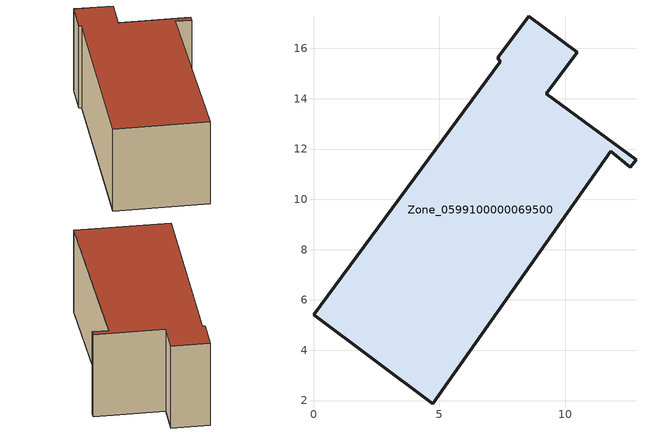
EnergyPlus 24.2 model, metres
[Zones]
Zone_0599100000069500
 floor ground (C_G): 8.55,17.27 10.48,15.84 9.25,14.2 12.82,11.58 12.59,11.27 11.82,11.9 4.75,1.88 0,5.41 7.43,15.47 7.33,15.63 z1.22
 wall outside (C_F): 0,5.41 4.75,1.88 11.82,11.9 12.59,11.27 12.82,11.58 9.25,14.2 10.48,15.84 8.55,17.27 7.33,15.63 7.43,15.47 0,5.41 z1.22:6.91
 roof outside (C_R): 12.82,11.58 9.25,14.2 10.48,15.84 8.55,17.27 7.33,15.63 7.43,15.47 0,5.41 4.75,1.88 11.82,11.9 12.59,11.27 z6.91
[BUILDING]
Pand.0599100000069500: North Axis=0; Terrain=City; Loads Convergence Tolerance Value=0.04; Temperature Convergence Tolerance Value=0.4; Solar Distribution=FullExterior; Maximum Number of Warmup Days=25; Minimum Number of Warmup Days=1
[Site:Location]
Rotterdam.The.Hague.AP_ZH_NLD Design_Conditions: Latitude=51.96; Longitude=4.45; Time Zone=1; Elevation=-4.5
[SITE:GROUNDTEMPERATURE:BUILDINGSURFACE]
18, 18, 18, 18, 18, 18, 18, 18, 18, 18, 18, 18
[MATERIAL] Thermal Absorptance=0.9; Solar Absorptance=0.7; Visible Absorptance=0.7
Name | Roughness | Thickness | Conductivity | Density | Specific Heat
G.TC.1965-1974 | MediumSmooth | 0.15 | 0.882353 | 540 | 1210
F.TC.1965-1974 | Rough | 0.3 | 0.697674 | 1920 | 840
R.TC.1965-1974 | MediumRough | 0.2 | 0.232558 | 1500 | 1000
[CONSTRUCTION]
C_G: G.TC.1965-1974
C_F: F.TC.1965-1974
C_R: R.TC.1965-1974
[ZONE]
Zone_0599100000069500: Type=1; Multiplier=1; Ceiling Height=Autocalculate; Volume=Autocalculate; Floor Area=autocalculate; Part of Total Floor Area=Yes
[ZONEINFILTRATION:DESIGNFLOWRATE]
Infil_Zone_0599100000069500: Zone or ZoneList or Space or SpaceList=Zone_0599100000069500; Schedule=AlwaysOn; Design Flow Rate Calculation Method=Flow/Area; Flow Rate per Floor Area=0.003; Constant Term Coefficient=1; Temperature Term Coefficient=0; Velocity Term Coefficient=0; Velocity Squared Term Coefficient=0
[HVACTEMPLATE:ZONE:IDEALLOADSAIRSYSTEM]
Zone_0599100000069500: Maximum Heating Supply Air Temperature=50; Minimum Cooling Supply Air Temperature=13; Maximum Heating Supply Air Humidity Ratio=0.0156; Minimum Cooling Supply Air Humidity Ratio=0.0077; Heating Limit=NoLimit; Cooling Limit=NoLimit; Dehumidification Control Type=ConstantSensibleHeatRatio; Cooling Sensible Heat Ratio=0.7; Dehumidification Setpoint=60; Humidification Control Type=None; Humidification Setpoint=30; Outdoor Air Method=None; Outdoor Air Flow Rate per Person=0.00944; Outdoor Air Flow Rate per Zone Floor Area=0; Outdoor Air Flow Rate per Zone=0; Demand Controlled Ventilation Type=None; Outdoor Air Economizer Type=NoEconomizer; Heat Recovery Type=None; Sensible Heat Recovery Effectiveness=0.7; Latent Heat Recovery Effectiveness=0.65
[ZONECONTROL:THERMOSTAT]
ThermostatControl_Zone_0599100000069500: Zone or ZoneList=Zone_0599100000069500; Control Type Schedule=DualSetpointControlType; Control 1=Thermostat_Zone_0599100000069500; Temperature Difference Between Cutout And Setpoint=0
[THERMOSTATSETPOINT:DUALSETPOINT]
Thermostat_Zone_0599100000069500: Heating Setpoint Temperature Schedule=HeatingSetpoint_Zone_0599100000069500; Cooling Setpoint Temperature Schedule=CoolingSetpoint_Zone_0599100000069500
[SCHEDULE:COMPACT]
HeatingSetpoint_Zone_0599100000069500: Through: 12/31, For: AllDays, Until: 24:00, 21
CoolingSetpoint_Zone_0599100000069500: Through: 12/31, For: AllDays, Until: 24:00, 24
DualSetpointControlType: Through: 12/31, For: AllDays, Until: 24:00, 4
AlwaysOn: Through: 12/31, For: AllDays, Until: 24:00, 1
